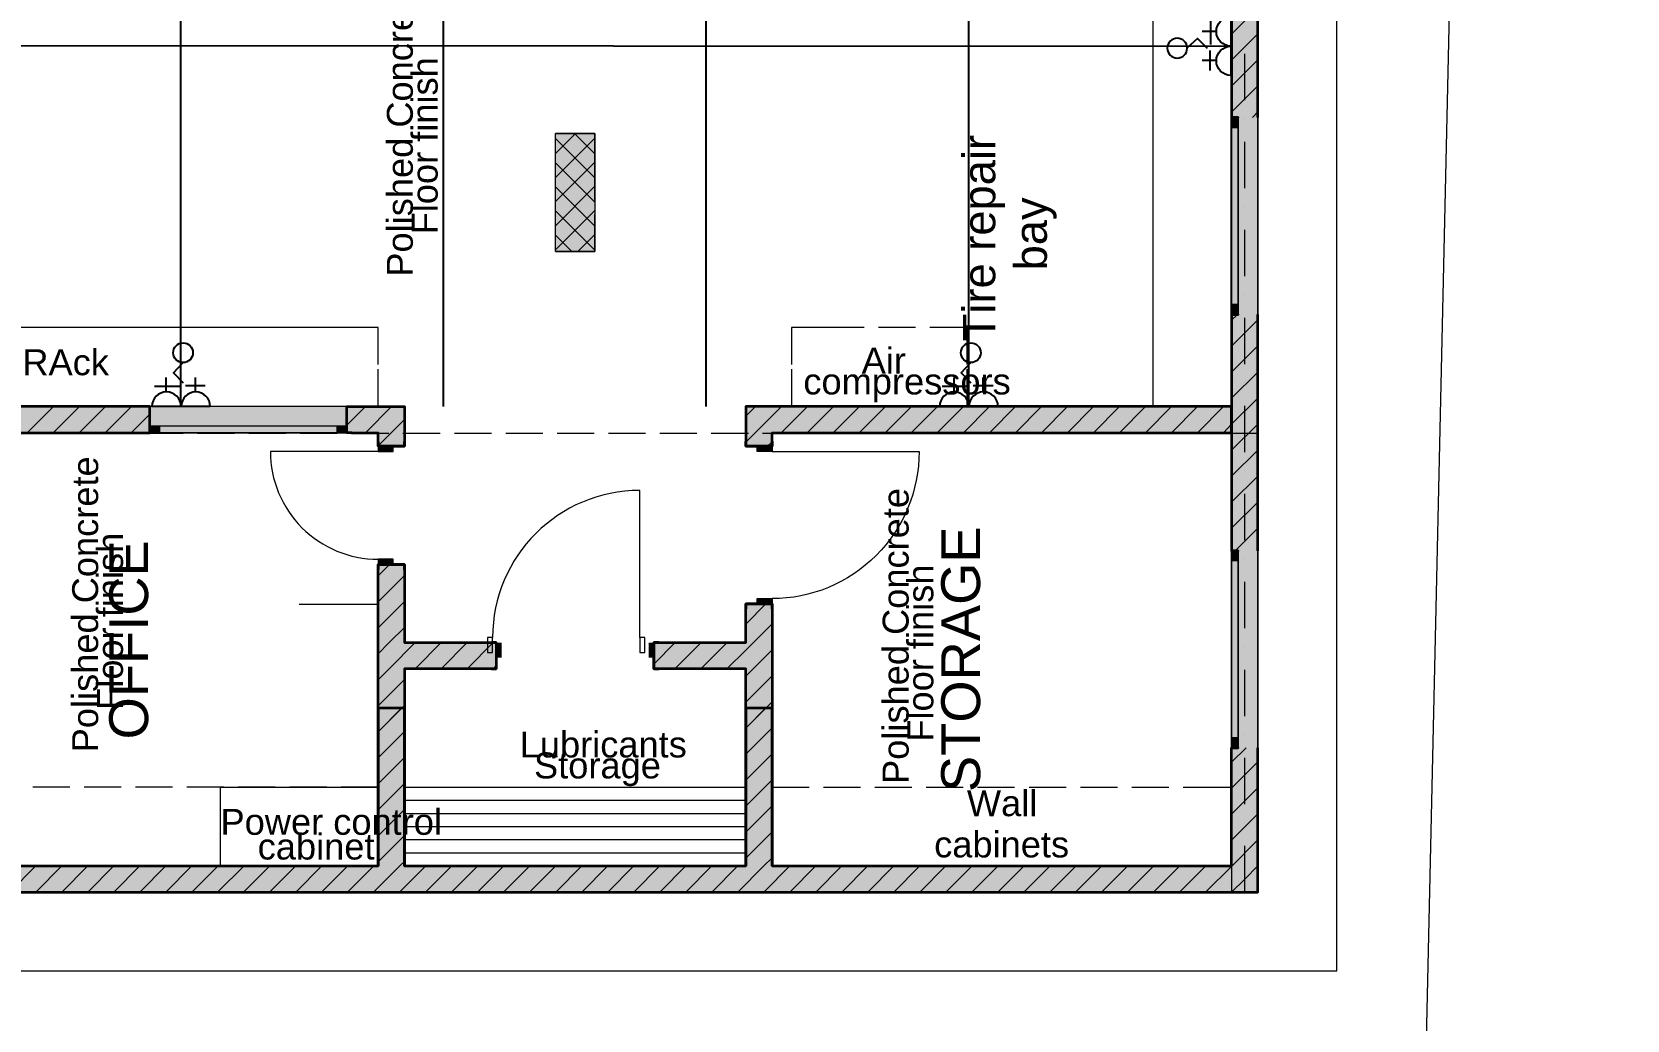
# Model space of a CAD drawing. Header units: millimetres. Extents: x 140718 to 249917, y 39137 to 308394.
# Drawn here: x 231748 to 243894, y 238699 to 246224 of the extents above; entities that cross this region are included whole.
import ezdxf

# ---------------------------------------------------------------- set-up
doc = ezdxf.new("R2010")
doc.units = ezdxf.units.MM
doc.layers.get('0').update_dxf_attribs({"color": 1})
for name, color, linetype in [('lights', 1, 'Continuous'), ('PDF_2D Drafting - General', 7, 'Continuous'), ('power', 130, 'Continuous')]:
    doc.layers.add(name, color=color, linetype=linetype)
doc.layers.add('PDF_Geometry', color=7, linetype='Continuous', true_color=0xff6600)
doc.layers.add('PDF_Structural - Bearing', color=7, linetype='Continuous', true_color=0xffffff)
doc.styles.add('PDF Arial-BoldMT', font='arial.ttf')
doc.styles.add('PDF ArialMT', font='arial.ttf')

# ---------------------------------------------------------------- blocks, each defined once
blk = doc.blocks.new('FF')
at = {"layer": 'PDF_Geometry', "color": 1, "lineweight": 25}
for points in [[(51, 478), (-155, 690), (46, 907)], [(-547, 420), (-33, 420)], [(-303, 293), (-303, 594)], [(94, 430), (501, 430)], [(300, 293), (300, 594)], [(596, -4), (-600, -4)]]:
    blk.add_lwpolyline(points, dxfattribs=at)
blk.add_circle((43, 1105), 204, dxfattribs=at)
for centre in [(-299, 0), (304, 0)]:
    blk.add_arc(centre, 299, 0, 180, dxfattribs=at)
blk = doc.blocks.new('door')
at = {"layer": 'PDF_Structural - Bearing', "color": 30, "lineweight": 18, "true_color": 0xff6600}
blk.add_lwpolyline([(-1, 116), (-1, 1236, 0.414175), (-1121, 116)], format="xyb", dxfattribs=at)
at = {"layer": 'PDF_Structural - Bearing', "color": 30, "lineweight": 20, "true_color": 0xff6600}
for points in [[(-1161, 1), (-1121, 1), (-1121, 116), (-1161, 116)], [(39, 116), (-1, 116), (-1, 1), (39, 1)]]:
    blk.add_lwpolyline(points, close=True, dxfattribs=at)

msp = doc.modelspace()

# ---------------------------------------------------------------- hatches: boundary and pattern name
at = {"layer": 'PDF_Structural - Bearing', "transparency": 33554559}
for color, points in [(7, [(240883, 245572), (240883, 247322), (240933, 247322), (241083, 247322), (241083, 245572), (240933, 245572)]), (256, [(240883, 244072), (240883, 245572), (240933, 245572), (241083, 245572), (241083, 244072), (240933, 244072)]), (256, [(240883, 244072), (240883, 245572), (240933, 245572), (241083, 245572), (241083, 244072), (240933, 244072)]), (7, [(240883, 242273), (240883, 244072), (240933, 244072), (241083, 244072), (241083, 242273), (240933, 242273)]), (7, [(230884, 243372), (232646, 243372), (232646, 243222), (232646, 243172), (230884, 243172)]), (256, [(232646, 243172), (232646, 243222), (232646, 243372), (234145, 243372), (234145, 243222), (234145, 243172)]), (7, [(234584, 243372), (234384, 243172), (234145, 243172), (234145, 243222), (234145, 243372)]), (7, [(234584, 243372), (234584, 243068), (234499, 243068), (234384, 243068), (234384, 243172)]), (7, [(237384, 243172), (237384, 243068), (237269, 243068), (237184, 243068), (237184, 243372)]), (256, [(240883, 240773), (240883, 242273), (240933, 242273), (241083, 242273), (241083, 240773), (240933, 240773)]), (256, [(240883, 240773), (240883, 242273), (240933, 242273), (241083, 242273), (241083, 240773), (240933, 240773)]), (7, [(234384, 241573), (234384, 242168), (234499, 242168), (234584, 242168), (234584, 241573)]), (7, [(237184, 239873), (237184, 241868), (237269, 241868), (237384, 241868), (237384, 239873)]), (7, [(234384, 241573), (235284, 241573), (235284, 241458), (235284, 241373), (234384, 241373)]), (7, [(236484, 241573), (237184, 241573), (237184, 241373), (236484, 241373), (236484, 241458)]), (7, [(240883, 239873), (240883, 240773), (240933, 240773), (241083, 240773), (241083, 239673)])]:
    msp.add_hatch(color=color, dxfattribs=at).paths.add_polyline_path(points)

# ---------------------------------------------------------------- linework, layer by layer
at = {"layer": 'PDF_2D Drafting - General', "color": 8, "lineweight": 15, "true_color": 0x7f7f7f}
for points in [[(142093, 226003), (142712, 308394), (243894, 306536), (242082, 226003)], [(240565, 249572), (240283, 249572), (240283, 243372)], [(236034, 244942), (236034, 245169), (236034, 245451), (235735, 245451)], [(235735, 244551), (236034, 244551), (236034, 244833)], [(234384, 243690), (234384, 243972), (230884, 243972)], [(238085, 243972), (237815, 243972), (237532, 243972), (237532, 243690)], [(238476, 243972), (238194, 243972)], [(238868, 243690), (238868, 243972), (238585, 243972)], [(234384, 243372), (234384, 243655)], [(237532, 243655), (237532, 243372)], [(238868, 243372), (238868, 243655)], [(231835, 243168), (232117, 243168)], [(232226, 243168), (232509, 243168)], [(232618, 243168), (232900, 243168)], [(233009, 243168), (233291, 243168)], [(233400, 243168), (233682, 243168)], [(233791, 243168), (234073, 243168)], [(234182, 243168), (234465, 243168)], [(234573, 243168), (234856, 243168)], [(234965, 243168), (235247, 243168)], [(235356, 243168), (235638, 243168)], [(235747, 243168), (236029, 243168)], [(236138, 243168), (236420, 243168)], [(236529, 243168), (236812, 243168)], [(236921, 243168), (237203, 243168)], [(237312, 243168), (237594, 243168)], [(237384, 243168), (237666, 243168)], [(237703, 243168), (237985, 243168)], [(237775, 243168), (238057, 243168)], [(238094, 243168), (238376, 243168)], [(238166, 243168), (238448, 243168)], [(238485, 243168), (238768, 243168)], [(238557, 243168), (238839, 243168)], [(238876, 243168), (239159, 243168)], [(238948, 243168), (239230, 243168)], [(239268, 243168), (239550, 243168)], [(239340, 243168), (239622, 243168)], [(239659, 243168), (239941, 243168)], [(239731, 243168), (240013, 243168)], [(240050, 243168), (240332, 243168)], [(240122, 243168), (240404, 243168)], [(240430, 243168), (240712, 243168)], [(240441, 243168), (240723, 243168)], [(240801, 243168), (241083, 243168)], [(234384, 241864), (233784, 241864)], [(232037, 240473), (231755, 240473)], [(232428, 240473), (232146, 240473)], [(232819, 240473), (232537, 240473)], [(233210, 240473), (232928, 240473)], [(233184, 239873), (233184, 240473), (234384, 240473), (234102, 240473)], [(233601, 240473), (233319, 240473)], [(233993, 240473), (233710, 240473)], [(234578, 240473), (237184, 240473)], [(234578, 240373), (237184, 240373)], [(237384, 240473), (237666, 240473)], [(237775, 240473), (238057, 240473)], [(238166, 240473), (238448, 240473)], [(238557, 240473), (238839, 240473)], [(238948, 240473), (239230, 240473)], [(239340, 240473), (239622, 240473)], [(239731, 240473), (240013, 240473)], [(240122, 240473), (240404, 240473)], [(240513, 240473), (240601, 240473), (240883, 240473)], [(234578, 240273), (237184, 240273)], [(234384, 239873), (234384, 240173)], [(234578, 240173), (237184, 240173)], [(237384, 239873), (237384, 240173)], [(234578, 240073), (237184, 240073)], [(234578, 239973), (237184, 239973)], [(234578, 239873), (237184, 239873)]]:
    msp.add_lwpolyline(points, dxfattribs=at)
at = {"layer": 'PDF_2D Drafting - General', "color": 253, "lineweight": 18, "true_color": 0xaaaaaa}
for points in [[(235735, 245299), (235886, 245451)], [(235735, 245116), (236034, 245415)], [(236034, 245112), (235735, 245412)], [(236034, 245296), (235879, 245451)], [(235735, 244932), (236034, 245232)], [(236034, 244928), (235735, 245228)], [(235735, 244748), (236034, 245048)], [(236034, 244744), (235735, 245044)], [(235735, 244564), (236034, 244864)], [(236034, 244561), (235735, 244861)], [(235860, 244551), (235735, 244677)], [(235906, 244551), (236034, 244680)]]:
    msp.add_lwpolyline(points, dxfattribs=at)
at = {"layer": 'PDF_2D Drafting - General', "color": 8, "lineweight": 15, "true_color": 0x7f7f7f}
msp.add_lwpolyline([(236034, 244551), (235735, 244551), (235735, 245451), (236034, 245451)], close=True, dxfattribs=at)
at = {"layer": 'PDF_2D Drafting - General', "color": 7, "lineweight": 0, "true_color": 0xffffff, "transparency": 33554559}
msp.add_solid([(236034, 244551), (235735, 244551), (236034, 245451), (235735, 245451)], dxfattribs=at)
at = {"layer": 'PDF_Structural - Bearing', "color": 123, "lineweight": 18, "true_color": 0x71cebe}
msp.add_lwpolyline([(227685, 254171), (227685, 245572), (228984, 245572), (228984, 239073), (241683, 239073), (241683, 260670), (228984, 260670), (228984, 254171)], close=True, dxfattribs=at)
at = {"layer": 'PDF_Structural - Bearing', "color": 7, "lineweight": 35}
for points in [[(240883, 247322), (240933, 247322), (240883, 247322), (240883, 245572), (240933, 245572), (240883, 245572)], [(241083, 245572), (241083, 247322)], [(240883, 244072), (240933, 244072), (240883, 244072), (240883, 242273), (240933, 242273), (240883, 242273)], [(241083, 242273), (241083, 244072)], [(232646, 243172), (232646, 243222)], [(234145, 243172), (234145, 243222)], [(234384, 243068), (234384, 243105), (234384, 243068), (234499, 243068), (234584, 243068), (234584, 243105), (234584, 243068)], [(237384, 243068), (237384, 243105), (237384, 243068), (237269, 243068), (237184, 243068), (237184, 243105), (237184, 243068)], [(230684, 239973), (230684, 239673), (230884, 239673), (230884, 239873), (234384, 239873), (234384, 241373), (234384, 241573), (234384, 242168), (234499, 242168), (234384, 242168), (234384, 242131), (234384, 242168)], [(234584, 242168), (234499, 242168), (234584, 242168), (234584, 242131), (234584, 242168), (234584, 241573), (235284, 241573), (235284, 241458), (235284, 241373), (234584, 241373), (234584, 239873), (237184, 239873), (237184, 241373), (236484, 241373), (236484, 241458), (236484, 241573), (237184, 241573), (237184, 241868), (237184, 241831), (237184, 241868), (237269, 241868), (237184, 241868)], [(237384, 241868), (237269, 241868), (237384, 241868), (237384, 241831), (237384, 241868), (237384, 239873), (240883, 239873), (240883, 240773), (240933, 240773), (240883, 240773)], [(235284, 241573), (235247, 241573), (235284, 241573), (235284, 241458), (235284, 241373), (235247, 241373), (235284, 241373)], [(236484, 241573), (236521, 241573), (236484, 241573), (236484, 241458), (236484, 241373), (236521, 241373), (236484, 241373)], [(234584, 239873), (234584, 241073), (234384, 241073), (234384, 239873)], [(237384, 239873), (237384, 241073), (237184, 241073), (237184, 239873)], [(230884, 239973), (230834, 239973), (230884, 239973), (230884, 239673), (241083, 239673), (241083, 240773)]]:
    msp.add_lwpolyline(points, dxfattribs=at)
at = {"layer": 'PDF_Structural - Bearing', "lineweight": 0}
for points in [[(241083, 246406), (240883, 246206)], [(241083, 246208), (240883, 246008)], [(241083, 246010), (240883, 245810)], [(241083, 245812), (240883, 245612)], [(241083, 245614), (241041, 245572)], [(240927, 244072), (240883, 244028)], [(241083, 244030), (240883, 243830)], [(241083, 243832), (240883, 243632)], [(241083, 243634), (240883, 243434)], [(241083, 243436), (240883, 243236), (240820, 243172)], [(231913, 243372), (231713, 243172)], [(232111, 243372), (231911, 243172)], [(232309, 243372), (232109, 243172)], [(232507, 243372), (232307, 243172)], [(232646, 243313), (232505, 243172)], [(234289, 243372), (234145, 243229)], [(234487, 243372), (234287, 243172), (234282, 243168)], [(237258, 243372), (237221, 243335), (237184, 243298)], [(237456, 243372), (237320, 243236)], [(237654, 243372), (237454, 243172)], [(237852, 243372), (237652, 243172)], [(238050, 243372), (237850, 243172)], [(238248, 243372), (238048, 243172)], [(238446, 243372), (238246, 243172)], [(238644, 243372), (238444, 243172)], [(238842, 243372), (238642, 243172)], [(239040, 243372), (238840, 243172)], [(239238, 243372), (239038, 243172)], [(239436, 243372), (239236, 243172)], [(239634, 243372), (239434, 243172)], [(239832, 243372), (239632, 243172)], [(240030, 243372), (239830, 243172)], [(240228, 243372), (240028, 243172)], [(240426, 243372), (240226, 243172)], [(240623, 243372), (240424, 243172)], [(240822, 243372), (240622, 243172)], [(234584, 243272), (234384, 243072)], [(237320, 243236), (237184, 243100)], [(241083, 243238), (240883, 243038)], [(234584, 243074), (234578, 243068)], [(237384, 243102), (237349, 243068)], [(241083, 243040), (240883, 242840)], [(241083, 242842), (240883, 242642)], [(241083, 242644), (240883, 242444)], [(241083, 242446), (240910, 242273)], [(234470, 242168), (234384, 242082)], [(234584, 242084), (234384, 241884)], [(234584, 241886), (234384, 241686)], [(237337, 241868), (237184, 241714)], [(237384, 241716), (237184, 241516), (237040, 241373)], [(234584, 241688), (234469, 241573), (234384, 241488)], [(234384, 241290), (234467, 241373), (234667, 241573)], [(234865, 241573), (234665, 241373)], [(235062, 241573), (234863, 241373)], [(235261, 241573), (235061, 241373)], [(236646, 241573), (236484, 241410)], [(236844, 241573), (236644, 241373)], [(237042, 241573), (236842, 241373)], [(237384, 241518), (237184, 241318)], [(235284, 241398), (235259, 241373)], [(234384, 241092), (234584, 241292)], [(237384, 241320), (237184, 241120)], [(237384, 241122), (237184, 240922), (237334, 241073)], [(234562, 241073), (234384, 240894), (234584, 241094)], [(240994, 240773), (240883, 240663)], [(241083, 240665), (240883, 240465)], [(241083, 240467), (240883, 240267)], [(241083, 240269), (240883, 240069)], [(241083, 240071), (240884, 239872), (240685, 239673)], [(234550, 239873), (234584, 239906), (234550, 239873), (234350, 239673)], [(237322, 239873), (237384, 239935), (237322, 239873), (237122, 239673)], [(231779, 239873), (231579, 239673)], [(231977, 239873), (231777, 239673)], [(232175, 239873), (231975, 239673)], [(232373, 239873), (232173, 239673)], [(232571, 239873), (232371, 239673)], [(232769, 239873), (232569, 239673)], [(232967, 239873), (232767, 239673)], [(233165, 239873), (232965, 239673)], [(233363, 239873), (233162, 239673)], [(233560, 239873), (233360, 239673)], [(233758, 239873), (233558, 239673)], [(233956, 239873), (233757, 239673)], [(234154, 239873), (233954, 239673)], [(234352, 239873), (234152, 239673)], [(234748, 239873), (234548, 239673)], [(234946, 239873), (234746, 239673)], [(235144, 239873), (234944, 239673)], [(235342, 239873), (235142, 239673)], [(235540, 239873), (235340, 239673)], [(235738, 239873), (235538, 239673)], [(235936, 239873), (235736, 239673)], [(236134, 239873), (235934, 239673)], [(236332, 239873), (236132, 239673)], [(236530, 239873), (236330, 239673)], [(236728, 239873), (236528, 239673)], [(236926, 239873), (236726, 239673)], [(237124, 239873), (236924, 239673)], [(237520, 239873), (237320, 239673)], [(237718, 239873), (237518, 239673)], [(237916, 239873), (237716, 239673)], [(238114, 239873), (237914, 239673)], [(238312, 239873), (238112, 239673)], [(238510, 239873), (238310, 239673)], [(238708, 239873), (238508, 239673)], [(238906, 239873), (238706, 239673)], [(239104, 239873), (238904, 239673)], [(239302, 239873), (239102, 239673)], [(239500, 239873), (239300, 239673)], [(239698, 239873), (239498, 239673)], [(239895, 239873), (239695, 239673)], [(240093, 239873), (239893, 239673)], [(240291, 239873), (240091, 239673)], [(240489, 239873), (240289, 239673)], [(240687, 239873), (240487, 239673)], [(240983, 239773), (240883, 239673)], [(241083, 239873), (240983, 239773)], [(241083, 239675), (241082, 239674), (241081, 239673)]]:
    msp.add_lwpolyline(points, dxfattribs=at)
at = {"layer": 'PDF_Structural - Bearing', "color": 132, "lineweight": 18, "true_color": 0x00bfbf}
for points in [[(240883, 245932), (240883, 246214)], [(241083, 245932), (241083, 246214)], [(240883, 245541), (240883, 245823)], [(241083, 245541), (241083, 245823)], [(240883, 245149), (240883, 245432)], [(241083, 245149), (241083, 245432)], [(240883, 244758), (240883, 245040)], [(241083, 244758), (241083, 245040)], [(240883, 244367), (240883, 244649)], [(241083, 244367), (241083, 244649)], [(240883, 243976), (240883, 244258)], [(241083, 243976), (241083, 244258)], [(240883, 243585), (240883, 243867)], [(241083, 243585), (241083, 243867)], [(240883, 243194), (240883, 243476)], [(241083, 243194), (241083, 243476)], [(240883, 242802), (240883, 243085)], [(241083, 242802), (241083, 243085)], [(240883, 242411), (240883, 242693)], [(241083, 242411), (241083, 242693)], [(240883, 242020), (240883, 242302)], [(241083, 242020), (241083, 242302)], [(240883, 241629), (240883, 241911)], [(241083, 241629), (241083, 241911)], [(240883, 241238), (240883, 241520)], [(241083, 241238), (241083, 241520)], [(240883, 240846), (240883, 241129)], [(241083, 240846), (241083, 241129)], [(240883, 240455), (240883, 240737)], [(241083, 240455), (241083, 240737)], [(240883, 240064), (240883, 240346)], [(241083, 240064), (241083, 240346)], [(240883, 239955), (240883, 239673), (241083, 239673), (241083, 239955)]]:
    msp.add_lwpolyline(points, dxfattribs=at)
at = {"layer": 'PDF_Structural - Bearing', "color": 123, "lineweight": 20, "true_color": 0x71cebe}
for points in [[(240983, 245705), (240983, 246058)], [(240983, 245564), (240983, 245564)], [(240983, 245035), (240983, 245387)], [(240983, 244893), (240983, 244893)], [(240983, 244364), (240983, 244717)], [(240983, 244223), (240983, 244223)], [(240983, 243694), (240983, 244047)], [(240983, 243553), (240983, 243553)], [(240983, 243024), (240983, 243377)], [(240983, 242883), (240983, 242883)], [(240983, 242354), (240983, 242706)], [(240983, 242213), (240983, 242213)], [(240983, 241683), (240983, 242036)], [(240983, 241542), (240983, 241542)], [(240983, 241013), (240983, 241366)], [(240983, 240872), (240983, 240872)], [(240983, 240343), (240983, 240696)], [(240983, 240202), (240983, 240202)], [(240983, 239673), (240983, 240026)]]:
    msp.add_lwpolyline(points, dxfattribs=at)
at = {"layer": 'PDF_Structural - Bearing', "color": 30, "lineweight": 18, "true_color": 0xff6600}
for points in [[(240883, 244072), (240883, 245572)], [(240883, 244147), (240883, 245497)], [(240933, 245497), (240933, 244147)], [(241083, 244072), (241083, 245572)], [(240883, 240773), (240883, 242273)], [(240883, 240848), (240883, 242198)], [(240933, 242198), (240933, 240848)], [(241083, 240773), (241083, 242273)]]:
    msp.add_lwpolyline(points, close=True, dxfattribs=at)
at = {"layer": 'PDF_Structural - Bearing', "color": 30, "lineweight": 20, "true_color": 0xff6600}
for points in [[(240933, 245572), (240933, 245497), (240883, 245497), (240883, 245572), (240883, 245497), (240933, 245497)], [(240883, 244072), (240883, 244147), (240933, 244147), (240933, 244072), (240933, 244147), (240883, 244147)], [(234384, 243068), (234384, 243028), (234499, 243028), (234499, 243068)], [(237384, 243068), (237384, 243028), (237269, 243028), (237269, 243068)], [(234499, 242168), (234499, 242208), (234384, 242208), (234384, 242168)], [(240933, 242273), (240933, 242198), (240883, 242198), (240883, 242273), (240883, 242198), (240933, 242198)], [(237269, 241868), (237269, 241908), (237384, 241908), (237384, 241868)], [(240883, 240773), (240883, 240848), (240933, 240848), (240933, 240773), (240933, 240848), (240883, 240848)]]:
    msp.add_lwpolyline(points, close=True, dxfattribs=at)
at = {"layer": 'PDF_Structural - Bearing', "color": 7, "lineweight": 35}
for points in [[(230884, 243172), (232646, 243172), (232646, 243222), (232646, 243372), (230884, 243372)], [(234384, 243068), (234384, 243172), (234384, 243168), (234184, 243168), (234184, 243172), (234145, 243172), (234145, 243222), (234145, 243372), (234584, 243372), (234584, 243068), (234499, 243068)], [(237184, 243068), (237269, 243068), (237384, 243068), (237384, 243172), (240883, 243172), (240883, 243372), (237184, 243372)]]:
    msp.add_lwpolyline(points, close=True, dxfattribs=at)
at = {"layer": 'PDF_Structural - Bearing', "color": 30, "lineweight": 18, "true_color": 0xff6600}
for points in [[(234145, 243372), (232646, 243372)], [(234145, 243172), (232646, 243172)], [(234070, 243222), (232721, 243222)], [(232721, 243172), (234070, 243172)]]:
    msp.add_lwpolyline(points, dxfattribs=at)
at = {"layer": 'PDF_Structural - Bearing', "color": 30, "lineweight": 20, "true_color": 0xff6600}
for points in [[(232646, 243172), (232721, 243172), (232721, 243222), (232646, 243222)], [(234145, 243222), (234070, 243222), (234070, 243172), (234145, 243172)]]:
    msp.add_lwpolyline(points, dxfattribs=at)
at = {"layer": 'PDF_Structural - Bearing', "color": 30, "lineweight": 18, "true_color": 0xff6600}
for points in [[(234384, 243028), (233564, 243028, 0.41423), (234384, 242208)], [(237384, 243028), (238503, 243028, -0.41425), (237384, 241908)]]:
    msp.add_lwpolyline(points, format="xyb", dxfattribs=at)
at = {"layer": 'PDF_Structural - Bearing', "lineweight": 0}
for points in [[(234584, 240896), (234384, 240696)], [(237384, 240924), (237184, 240724)], [(234584, 240698), (234384, 240498)], [(237384, 240726), (237184, 240526)], [(234584, 240500), (234384, 240300)], [(237384, 240528), (237184, 240328)], [(234584, 240302), (234384, 240102)], [(237384, 240330), (237184, 240130)], [(237384, 240133), (237184, 239933)], [(234584, 240104), (234384, 239904)]]:
    msp.add_lwpolyline(points, close=True, dxfattribs=at)
at = {"layer": 'PDF_Structural - Bearing', "lineweight": 0, "transparency": 33554559}
for points in [[(240883, 245572), (240883, 245497), (240933, 245572), (240933, 245497)], [(240883, 245572), (240883, 245497), (240933, 245572), (240933, 245497)], [(240883, 245497), (240883, 244147), (240933, 245497), (240933, 244147)], [(240883, 245497), (240883, 244147), (240933, 245497), (240933, 244147)], [(240933, 244072), (240933, 244147), (240883, 244072), (240883, 244147)], [(240933, 244072), (240933, 244147), (240883, 244072), (240883, 244147)], [(232646, 243172), (232721, 243172), (232646, 243222), (232721, 243222)], [(234070, 243222), (232721, 243222), (234070, 243172), (232721, 243172)], [(234145, 243222), (234070, 243222), (234145, 243172), (234070, 243172)], [(234384, 243068), (234384, 243028), (234499, 243068), (234499, 243028)], [(237384, 243068), (237269, 243068), (237384, 243028), (237269, 243028)], [(234499, 242168), (234499, 242208), (234384, 242168), (234384, 242208)], [(240883, 242273), (240883, 242198), (240933, 242273), (240933, 242198)], [(240883, 242273), (240883, 242198), (240933, 242273), (240933, 242198)], [(240883, 242198), (240883, 240848), (240933, 242198), (240933, 240848)], [(240883, 242198), (240883, 240848), (240933, 242198), (240933, 240848)], [(237269, 241868), (237384, 241868), (237269, 241908), (237384, 241908)], [(235284, 241458), (235324, 241458), (235284, 241573), (235324, 241573)], [(236484, 241573), (236444, 241573), (236484, 241458), (236444, 241458)], [(240933, 240773), (240933, 240848), (240883, 240773), (240883, 240848)], [(240933, 240773), (240933, 240848), (240883, 240773), (240883, 240848)]]:
    msp.add_solid(points, dxfattribs=at)
at = {"layer": 'PDF_Structural - Bearing', "color": 7, "lineweight": 0, "transparency": 33554559}
for points in [[(240883, 243372), (240883, 243172), (237184, 243372), (237384, 243172)], [(234384, 243168), (234184, 243168), (234384, 243172), (234184, 243172)], [(234384, 239873), (234384, 241373), (234584, 239873), (234584, 241373)], [(234584, 239873), (234384, 239873), (234584, 241073), (234384, 241073)], [(237384, 239873), (237184, 239873), (237384, 241073), (237184, 241073)], [(240883, 239873), (241083, 239673), (230884, 239873), (230884, 239673)]]:
    msp.add_solid(points, dxfattribs=at)
at = {"layer": 'power'}
for p, q in [((232883, 243372), (232883, 259866)), ((234883, 243372), (234883, 259866)), ((236883, 243372), (236883, 259866)), ((238883, 243372), (238883, 259866)), ((240883, 243372), (240883, 259866)), ((230877, 246120), (240877, 246116))]:
    msp.add_line(p, q, dxfattribs=at)

# ---------------------------------------------------------------- block references
at = {"xscale": -0.3696958073639959, "yscale": 0.3696958073639959, "zscale": 0.3696958073639959, "rotation": 90}
msp.add_blockref('FF', (240877, 246116), dxfattribs=at)
at = {"xscale": 0.3696958073639959, "yscale": 0.3696958073639959, "zscale": 0.3696958073639959}
for p in [(232883, 243372), (238881, 243372)]:
    msp.add_blockref('FF', p, dxfattribs=at)
at = {"layer": 'power'}
msp.add_blockref('door', (236377, 241496), dxfattribs=at)

# ---------------------------------------------------------------- texts
at = {"layer": 'lights', "color": 7, "attachment_point": 4, "rotation": 90}
for s, insert, char_height, style in [('Polished Concrete', (234551, 244360), 197.46, 'PDF ArialMT'), ('Floor finish', (234740, 244682), 197.46, 'PDF ArialMT'), ('Tire repair', (238997, 243868), 246.83, 'PDF Arial-BoldMT'), ('bay', (239390, 244408), 246.8, 'PDF Arial-BoldMT'), ('Polished Concrete', (232155, 240738), 197.46, 'PDF ArialMT'), ('Polished Concrete', (238326, 240497), 197.46, 'PDF ArialMT'), ('STORAGE', (238822, 240435), 296.2, 'PDF Arial-BoldMT'), ('Floor finish', (232344, 241061), 197.46, 'PDF ArialMT'), ('OFFICE', (232487, 240836), 296.2, 'PDF Arial-BoldMT'), ('Floor finish', (238514, 240819), 197.46, 'PDF ArialMT')]:
    msp.add_mtext(s, dxfattribs=dict(at, insert=insert, char_height=char_height, style=style))
at = {"layer": 'lights', "color": 7, "attachment_point": 4, "style": 'PDF ArialMT'}
for s, insert, char_height in [('Steel RAck', (230970, 243707), 197.5), ('Air', (238066, 243721), 197.5), ('compressors', (237622, 243532), 197.46), ('Lubricants', (235462, 240796), 197.5), ('Storage', (235571, 240608), 197.5), ('Wall', (238867, 240349), 197.5), ('Power control', (233184, 240207), 197.46), ('cabinet', (233467, 240019), 197.5), ('cabinets', (238618, 240035), 197.5)]:
    msp.add_mtext(s, dxfattribs=dict(at, insert=insert, char_height=char_height))

doc.saveas('drawing.dxf')
